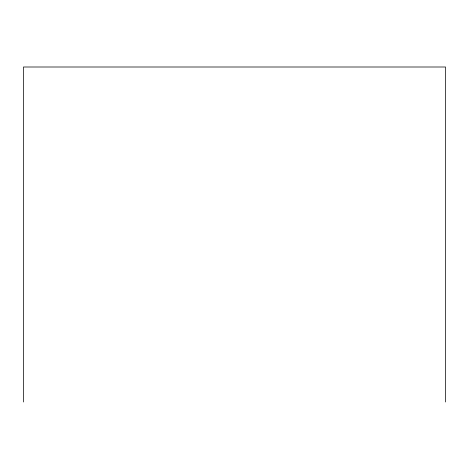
<?xml version="1.0" encoding="UTF-8"?>
<svg xmlns="http://www.w3.org/2000/svg" width="469" height="469" viewBox="0 0 469 469"><rect width="100%" height="100%" fill="white"/><g stroke="black" fill="none" stroke-linecap="round" stroke-linejoin="round"><path stroke-width="0.7" d="M445.55 401.997L445.55 67.003L23.45 67.003L23.45 401.997"/></g></svg>
